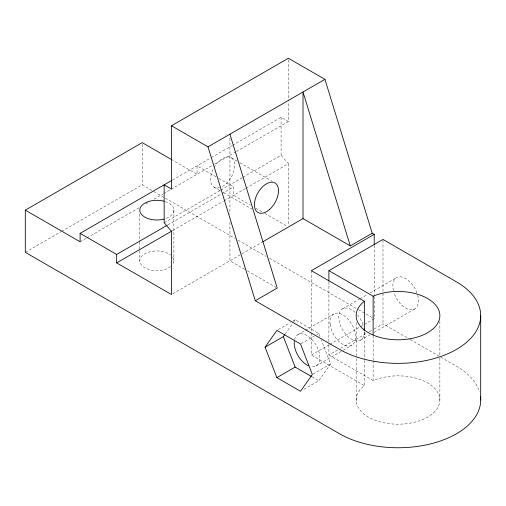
<?xml version="1.0" encoding="UTF-8"?>
<svg xmlns="http://www.w3.org/2000/svg" width="506" height="506" viewBox="0 0 506 506"><rect width="100%" height="100%" fill="white"/><g stroke="black" fill="none" stroke-linecap="round" stroke-linejoin="round"><path stroke-width="0.38" stroke-dasharray="2.53 1.9" d="M285.169 334.049L292.892 323.056M293.347 322.411L295.162 319.824L318.793 333.467L320.197 337.091M303.904 389.316L318.793 380.721L330.608 363.915L321.323 339.994M25.3 252.342L60.859 231.811M61.542 231.413L142.23 184.829L153.179 191.154M172.363 180.092L210.654 157.98M211.337 157.587L231.849 145.741M232.539 145.349L281.089 117.316L288.395 121.535L288.395 102.003M80.112 241.792L86.267 238.237M86.95 237.845L138.916 207.839M145.76 203.893L148.492 202.311M153.963 199.155L162.85 194.019M163.533 193.627L170.377 189.68M171.06 189.282L213.861 164.57M214.544 164.178L235.739 151.939M236.422 151.541L288.395 121.535M164.153 222.817L220.23 190.446M220.913 190.054L242.108 177.815M242.791 177.416L281.089 155.31L281.089 117.316M167.935 224.841L221.274 194.045M221.957 193.653L233.582 186.942L233.582 195.379L250.502 205.145M172.723 230.515L223.431 201.236M224.114 200.844L245.315 188.605M245.998 188.207L288.395 163.729L281.089 155.31M172.831 293.746L262.032 242.241M278.243 329.589L290.425 322.562M293.132 320.994L295.162 319.824M297.933 334.611L304.726 330.69M305.409 330.298L333.745 313.935M342.511 308.875L359.304 299.179M359.975 298.793L367.362 294.524M370.082 292.955L396.596 277.649M301.196 343.625L314.055 336.199M316.762 334.637L318.793 333.467M311.361 332.967L311.361 355.048L329.121 344.795M329.804 344.403L359.867 327.047M360.55 326.655L374.212 318.761L374.212 295.89M328.9 344.795L328.9 355.048L337.799 349.912M340.538 348.33L366.553 333.315M369.291 331.734L373.396 329.362M374.086 328.963L382.985 323.827L409.525 339.153M316.022 365.939L341.152 351.43M343.176 350.26L351.828 345.263M360.601 340.203L370 334.77M374.029 332.448L414.68 308.976M313.012 374.073L330.608 363.915M231.147 157.651L237.219 161.161M239.92 162.717L272.298 181.414M215.992 176.784L197.043 165.841L197.043 174.279L172.679 160.219M218.693 178.346L233.582 186.942M255.916 208.27L262.007 211.786M264.708 213.349L287.041 226.239M214.095 187.188L220.167 190.692M223.538 192.641L251.874 209.003M153.862 191.546L235.296 238.56M238.035 240.141L266.093 256.34M269.515 258.313L357.786 309.28M358.476 309.678L374.212 318.761M410.208 339.545L440.15 356.831M440.827 357.223L456.482 366.262A82.68 47.735 0 0 1 479.505 391.935M244.79 269.356L229.926 260.78L229.926 222.254M247.491 270.912L275.852 287.294M328.9 355.048L373.131 380.588A41.859 24.168 0 0 1 438.936 394.927A41.859 24.168 0 0 1 389.203 423.642A41.859 24.168 0 0 1 364.358 385.648L311.361 355.048M312.038 376.825L318.793 380.721M439.872 321.329L439.872 355.705M439.872 358.052L439.872 400.246M382.985 240.23L382.985 323.827M374.212 245.416L374.212 295.106M373.131 335.63L373.131 360.082M373.131 360.867L373.131 380.588M364.358 332.018L364.358 359.621M364.358 360.411L364.358 385.648M356.173 322.562L356.173 356.945M356.173 358.507L356.173 400.701M328.9 281.703L328.9 344.01M311.361 270.659L311.361 332.176M288.395 59.809L288.395 101.225M288.395 163.729L288.395 225.461M229.926 138.125L229.926 214.392M173.9 210.148L173.9 260.78M142.23 144.197L142.23 184.829M139.795 214.038L139.795 241.305M139.795 242.083L139.795 249.875M139.795 250.653L139.795 260.78M294.511 339.792A18.09 10.443 60 0 1 315.497 344.181A18.09 10.443 60 0 1 311.203 366.654M364.345 331.917A18.09 10.443 60 0 1 350.285 338.495A18.09 10.443 60 0 1 339.02 314.371A18.09 10.443 60 0 1 355.326 312.6M357.533 314.928A18.09 10.443 60 0 1 363.631 326.629M417.709 295.403A18.09 10.443 60 0 1 410.53 309.78A18.09 10.443 60 0 1 394.117 293.069M393.415 290.608A18.09 10.443 60 0 1 400.746 276.845A18.09 10.443 60 0 1 416.944 292.942M172.603 257.01A17.052 9.848 0 0 1 172.603 264.543M170.642 266.567A17.052 9.848 0 0 1 145.437 268.098A17.052 9.848 0 0 1 145.437 253.462A17.052 9.848 0 0 1 170.642 254.992M165.373 201.622A17.052 9.848 0 0 1 165.373 218.674M214.095 167.499A17.052 9.848 -60 0 1 233.987 161.212A17.052 9.848 -60 0 1 221.362 186.999M219.503 187.675A17.052 9.848 -60 0 1 213.734 168.144M330.14 324.498A18.09 10.443 60 0 0 350.759 345.75A18.09 10.443 60 0 0 347.458 318.552A18.09 10.443 60 0 0 330.14 324.498"/><path stroke-width="0.76" d="M480.7 315.63L480.7 400.018M265.081 347.179L276.89 330.374L300.52 344.017L312.335 374.465L300.52 391.271L276.89 377.628L265.081 347.179L283.347 336.629L284.714 334.694M480.447 396.274A82.68 47.735 0 0 1 432.636 443.37A82.68 47.735 0 0 1 339.551 433.768L25.3 252.342L25.3 210.148L142.23 142.635L172.002 159.826M167.252 225.233L116.652 254.448L116.652 262.886L171.464 294.53L171.464 231.242L164.153 222.817L164.153 184.829L171.464 189.048L171.464 125.754L288.395 58.247L324.934 79.341L372.214 233.222L374.212 234.373L374.212 244.626M171.464 125.754L208.004 146.854L324.934 79.341M25.3 210.148L80.112 241.792L80.112 233.355L171.743 180.452M116.652 262.886L172.04 230.907M262.715 241.849L303.012 218.586L350.285 245.878L372.214 233.222M208.004 146.854L255.283 300.728L277.206 288.072L229.926 134.198M374.212 234.373L311.361 270.659L364.358 301.26A41.859 24.168 0 0 0 389.203 339.254A41.859 24.168 0 0 0 438.936 310.539A41.859 24.168 0 0 0 373.131 296.2L328.9 270.659L328.9 280.912M328.9 270.659L382.985 239.439L456.482 281.874A82.68 47.735 0 0 1 456.482 349.38A82.68 47.735 0 0 1 339.551 349.38L255.283 300.728M276.89 377.628L295.162 367.084L311.367 376.439M80.112 233.355L116.652 254.448M283.347 336.629L295.162 367.084M350.285 245.878L303.012 92.003L303.012 218.586M373.131 296.2L373.131 334.839M364.358 301.26L364.358 330.443M308.407 365.775A18.09 10.443 60 0 1 294.271 341.284M364.124 329.045A18.09 10.443 60 0 1 364.263 330.222M164.058 219.066A17.052 9.848 0 0 1 139.795 210.148A17.052 9.848 0 0 1 164.058 201.224M269.59 209.383A17.052 9.848 -60 0 0 274.998 182.97A17.052 9.848 -60 0 0 254.822 200.857A17.052 9.848 -60 0 0 269.59 209.383"/></g></svg>
